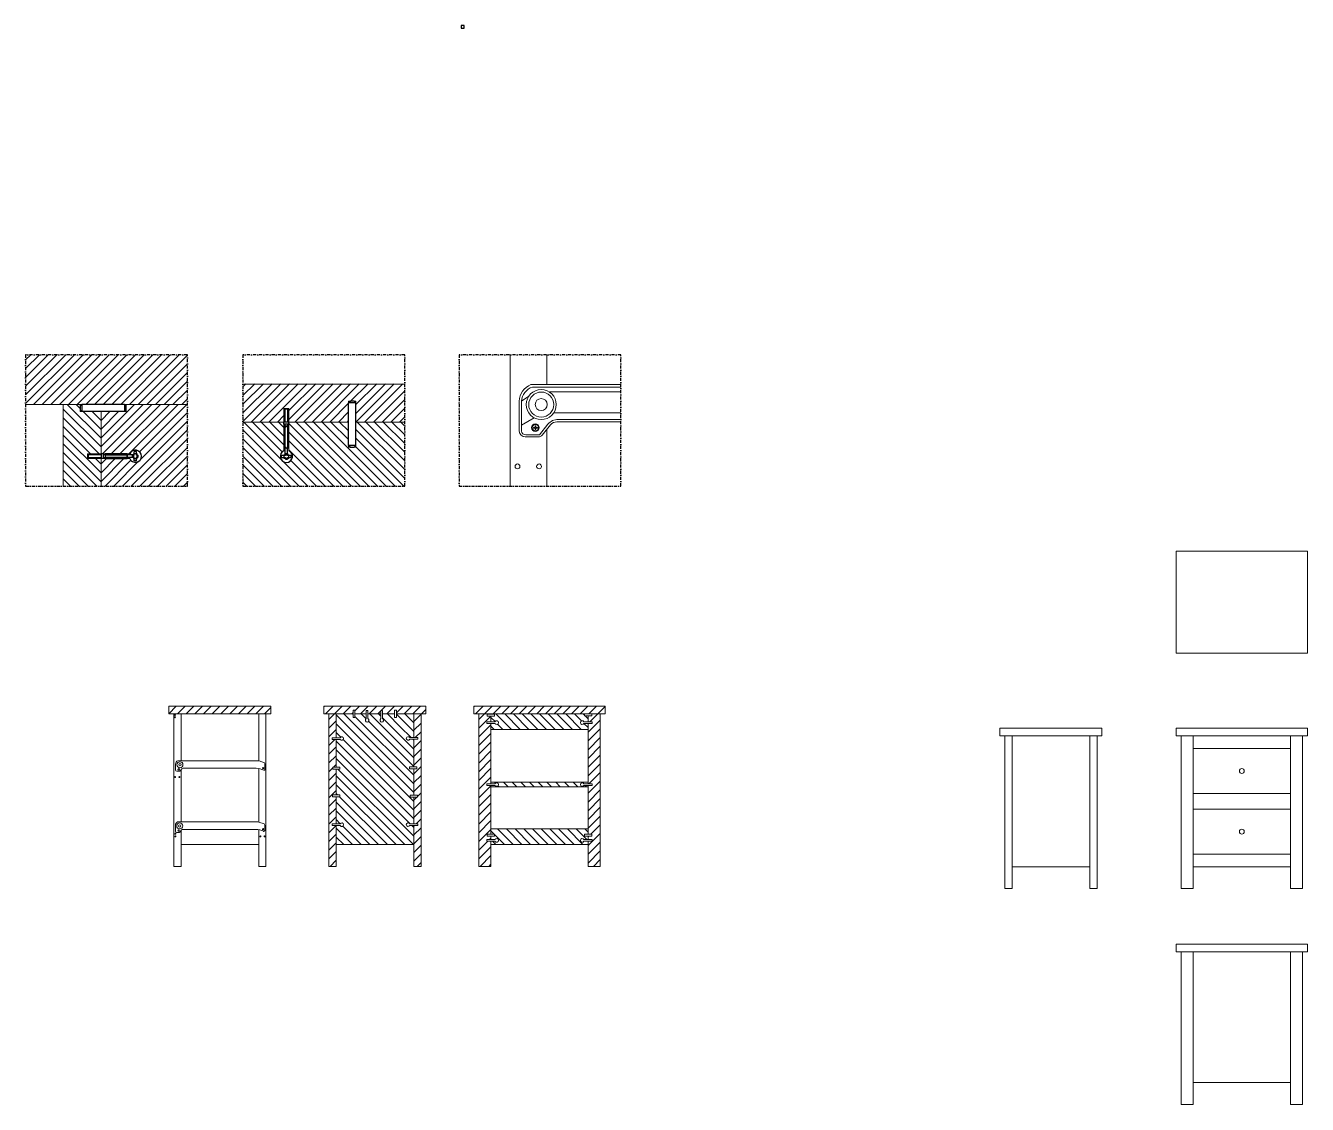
# Model space of a CAD drawing. Header units: centimetres. Extents: x -24360 to -13595, y -748 to 3696.
# Drawn here: x -18874 to -13595, y -748 to 3696 of the extents above; entities that cross this region are included whole.
import ezdxf

# ---------------------------------------------------------------- set-up
doc = ezdxf.new("R2010")
doc.units = ezdxf.units.CM
doc.linetypes.add('TRATTOPUNTO', pattern=[25.4, 12.7, -6.35, 0, -6.35])
doc.layers.get('0').update_dxf_attribs({"lineweight": 13})
for name, color, linetype, lineweight in [('A-FURN', 7, 'Continuous', 18), ('retini', 253, 'Continuous', 13), ('Vano viti', 130, 'Continuous', 15)]:
    doc.layers.add(name, color=color, linetype=linetype, lineweight=lineweight)
doc.layers.add('oggetti particolari', color=6, linetype='Continuous')
doc.layers.add('particolari', color=3, linetype='Continuous')
pattern_1 = [(135, (1376.707, 866.593), (-17.960512, -17.960512), [])]

msp = doc.modelspace()

# ---------------------------------------------------------------- hatches: boundary and pattern name
h = msp.add_hatch()
h.set_pattern_fill('ANSI31', color=256, scale=8)
h.paths.add_polyline_path([(-17312.95, 2063.03), (-17312.95, 2220.8), (-17979.17, 2220.8), (-17979.17, 2063.03), (-17810.31, 2063.03), (-17810.31, 2118.92), (-17790.31, 2118.92), (-17790.31, 2063.03), (-17785.11, 2063.03), (-17544.2, 2063.03), (-17544.2, 2141.59), (-17536.7, 2149.09), (-17521.7, 2149.09), (-17514.2, 2141.59), (-17514.2, 2063.03)])
at = {"layer": 'retini'}
h = msp.add_hatch(dxfattribs=at)
h.set_pattern_fill('ANSI31', color=256, scale=8)
h.paths.add_polyline_path([(-18208.21, 2340.29), (-18874.43, 2340.29), (-18874.43, 2135.75), (-18208.21, 2135.75)])
h = msp.add_hatch(dxfattribs=at)
h.set_pattern_fill('ANSI31', color=256, scale=8, angle=90)
h.set_pattern_definition([(135, (-37158.16, 4139.354), (-17.960512, -17.960512), [])])
h.paths.add_polyline_path([(-18563.83, 2135.75), (-18719.51, 2135.75), (-18719.51, 1799.07), (-18563.83, 1799.07), (-18563.83, 1912.31), (-18619.71, 1912.31), (-18619.71, 1932.31), (-18563.83, 1932.31), (-18563.83, 1937.5), (-18563.83, 2105.75), (-18649.88, 2105.75), (-18649.88, 2113.25), (-18649.88, 2128.25), (-18649.88, 2135.75)])
h = msp.add_hatch(dxfattribs=at)
h.set_pattern_fill('ANSI31', color=256, scale=8, angle=180)
h.set_pattern_definition([(225, (-16500.796, 19722.615), (17.960512, -17.960512), [])])
edge = h.paths.add_edge_path()
edge.add_line((-18563.83, 2135.75), (-18459.88, 2135.75))
edge.add_line((-18459.88, 2135.75), (-18459.88, 2105.75))
edge.add_line((-18459.88, 2105.75), (-18563.83, 2105.75))
edge.add_line((-18563.83, 2105.75), (-18563.83, 1932.31))
edge.add_line((-18563.83, 1932.31), (-18445.44, 1932.31))
edge.add_arc((-18422.53, 1922.32), 25, -156.38286, 156.46077, ccw=False)
edge.add_line((-18445.43, 1912.31), (-18563.83, 1912.31))
edge.add_line((-18563.83, 1912.31), (-18563.83, 1799.07))
edge.add_line((-18563.83, 1799.07), (-18208.21, 1799.07))
edge.add_line((-18208.21, 1799.07), (-18208.21, 2135.75))
edge.add_line((-18208.21, 2135.75), (-18563.83, 2135.75))
h = msp.add_hatch(dxfattribs=at)
h.set_pattern_fill('ANSI31', color=256, scale=8, angle=90)
h.paths.add_polyline_path([(-17312.95, 2063.03), (-17514.2, 2063.03), (-17514.2, 1959.09), (-17544.2, 1959.09), (-17544.2, 2063.03), (-17790.31, 2063.03), (-17790.31, 1944.65, -4.7912866), (-17810.31, 1944.63), (-17810.31, 2063.03), (-17979.17, 2063.03), (-17979.17, 1799.07), (-17312.95, 1799.07)])
at = {"layer": 'retini', "lineweight": 5}
h = msp.add_hatch(dxfattribs=at)
h.set_pattern_fill('ANSI31', color=256, scale=8)
h.paths.add_polyline_path([(-17864.43, 892.23), (-18284.43, 892.23), (-18284.43, 860.68), (-18264.43, 860.68), (-17884.43, 860.68), (-17864.43, 860.68)])
at = {"layer": 'retini'}
h = msp.add_hatch(dxfattribs=at)
h.set_pattern_fill('ANSI31', color=256, scale=8)
h.paths.add_polyline_path([(-17245.41, 860.68), (-17275.41, 860.68), (-17275.41, 762.95), (-17258.73, 762.95), (-17258.73, 755.95), (-17275.41, 755.95), (-17275.41, 641.91), (-17263.56, 641.91), (-17263.5, 633.91), (-17275.41, 633.91), (-17275.41, 525.39), (-17260.47, 525.39), (-17260.41, 517.39), (-17275.41, 517.39), (-17275.41, 407.87), (-17258.73, 407.87), (-17258.73, 400.87), (-17275.41, 400.87), (-17275.41, 321.84), (-17275.41, 232.23), (-17245.41, 232.23)])
h.paths.add_polyline_path([(-17225.41, 892.23), (-17306.94, 892.23), (-17306.94, 860.68), (-17245.41, 860.68), (-17225.41, 860.68)])
h.paths.add_polyline_path([(-17306.94, 892.23), (-17440.18, 892.23), (-17440.18, 860.68), (-17410.8, 860.68), (-17410.8, 874.44), (-17403.8, 874.44), (-17403.8, 860.68), (-17355.19, 860.65), (-17355.19, 875.65), (-17347.19, 875.65), (-17347.19, 860.68), (-17306.94, 860.68)])
h.paths.add_polyline_path([(-17471.14, 874.44), (-17464.14, 874.44), (-17464.14, 860.68), (-17440.18, 860.68), (-17440.18, 892.23), (-17645.41, 892.23), (-17645.41, 860.68), (-17625.41, 860.68), (-17525.71, 860.68), (-17525.71, 875.65), (-17517.71, 875.65), (-17517.71, 860.68), (-17471.14, 860.68)])
h.paths.add_polyline_path([(-17595.41, 860.68), (-17625.41, 860.68), (-17625.41, 232.23), (-17595.41, 232.23), (-17595.41, 321.84), (-17595.41, 400.52), (-17612.1, 400.52), (-17612.1, 407.52), (-17595.41, 407.52), (-17595.41, 519.02), (-17610.41, 519.02), (-17610.41, 527.02), (-17595.44, 527.02), (-17595.41, 633.52), (-17609.5, 633.52), (-17609.5, 641.52), (-17595.41, 641.52), (-17595.41, 755.57), (-17612.1, 755.57), (-17612.1, 762.57), (-17595.41, 762.57)])
h = msp.add_hatch(dxfattribs=at)
h.set_pattern_fill('ANSI31', color=256, scale=8, angle=90)
h.paths.add_polyline_path([(-17275.41, 633.91), (-17293.5, 633.91), (-17293.5, 641.91), (-17275.41, 641.91), (-17275.41, 755.95), (-17292.1, 755.95, -4.0380713), (-17292.1, 762.95), (-17275.41, 762.95), (-17275.41, 860.68), (-17306.94, 860.68), (-17306.94, 807.88), (-17440.18, 807.88), (-17440.18, 860.68), (-17464.14, 860.68), (-17464.14, 841.07, -4.0380713), (-17471.14, 841.07), (-17471.14, 860.68), (-17517.71, 860.68), (-17517.71, 845.71), (-17525.71, 845.65), (-17525.71, 860.68), (-17595.41, 860.68), (-17595.41, 762.57), (-17578.73, 762.57, -4.0380713), (-17578.73, 755.57), (-17595.41, 755.57), (-17595.41, 641.52), (-17579.56, 641.52), (-17579.5, 633.52), (-17595.41, 633.52), (-17595.44, 527.02), (-17580.47, 527.02), (-17580.41, 519.02), (-17595.41, 519.02), (-17595.41, 407.52), (-17578.73, 407.52, -4.0380713), (-17578.73, 400.52), (-17595.41, 400.52), (-17595.41, 321.84), (-17275.41, 321.84), (-17275.41, 400.87), (-17292.1, 400.87, -4.0380713), (-17292.1, 407.87), (-17275.41, 407.87), (-17275.41, 517.39), (-17290.41, 517.39), (-17290.41, 525.39), (-17275.41, 525.39)])
h = msp.add_hatch(dxfattribs=at)
h.set_pattern_fill('ANSI31', color=256, scale=8, angle=90)
h.paths.add_polyline_path([(-17306.94, 860.68), (-17347.19, 860.68), (-17347.19, 845.71), (-17355.19, 845.65), (-17355.19, 860.65), (-17403.8, 860.68), (-17403.8, 841.07, -4.0380713), (-17410.8, 841.07), (-17410.8, 860.68), (-17440.18, 860.68), (-17440.18, 807.88), (-17306.94, 807.88)])
h = msp.add_hatch(dxfattribs=at)
h.set_pattern_fill('ANSI31', color=256, scale=8)
h.set_pattern_definition([(45, (1376.707, 866.593), (-17.960512, 17.960512), [])])
h.paths.add_polyline_path([(-16507.72, 860.68), (-16542.79, 860.68), (-16542.72, 852.27), (-16557.72, 852.27), (-16557.72, 828.31), (-16541.04, 828.31), (-16541.04, 821.31), (-16557.72, 821.31), (-16557.72, 796.46), (-16557.72, 578.74), (-16557.72, 572.96), (-16541.04, 572.96), (-16541.04, 565.96), (-16557.72, 565.96), (-16557.72, 559.57), (-16557.72, 365.46), (-16542.78, 365.46), (-16542.72, 357.46), (-16557.72, 357.46), (-16557.72, 343.15), (-16541.04, 343.15), (-16541.04, 336.15), (-16557.72, 336.15), (-16557.72, 322.62), (-16557.72, 321.84), (-16557.72, 232.23), (-16507.72, 232.23)])
h.paths.add_polyline_path([(-16957.72, 821.31), (-16974.41, 821.31), (-16974.41, 828.31), (-16957.72, 828.31), (-16957.72, 851.53), (-16972.72, 851.53), (-16972.72, 860.68), (-17007.72, 860.68), (-17007.72, 232.23), (-16957.72, 232.23), (-16957.72, 321.84), (-16957.72, 336.15), (-16974.41, 336.15), (-16974.41, 343.15), (-16957.72, 343.15), (-16957.72, 357.46), (-16972.72, 357.46), (-16972.72, 365.46), (-16957.72, 365.46), (-16957.72, 386.84), (-16957.72, 559.57), (-16957.76, 559.57), (-16957.76, 565.96), (-16974.41, 565.96), (-16974.41, 572.96), (-16957.76, 572.96), (-16957.76, 578.74)])
h.paths.add_polyline_path([(-16487.72, 892.23), (-17027.72, 892.23), (-17027.72, 860.68), (-16487.72, 860.68)])
h = msp.add_hatch(dxfattribs=at)
h.set_pattern_fill('ANSI31', color=256, scale=8, angle=90)
h.set_pattern_definition(pattern_1)
h.paths.add_polyline_path([(-16574.41, 828.31), (-16557.72, 828.31), (-16557.72, 852.27), (-16572.72, 852.27), (-16572.72, 860.68), (-16942.79, 860.68), (-16942.72, 851.53), (-16957.72, 851.53), (-16957.72, 828.31), (-16941.04, 828.31, -4.0380713), (-16941.04, 821.31), (-16957.72, 821.31), (-16957.72, 796.46), (-16557.72, 796.46), (-16557.72, 821.31), (-16574.41, 821.31, -4.0380713)])
h.paths.add_polyline_path([(-16557.72, 357.46), (-16572.72, 357.46), (-16572.72, 365.46), (-16557.72, 365.46), (-16557.72, 386.84), (-16957.72, 386.84), (-16957.72, 365.46), (-16942.78, 365.46), (-16942.72, 357.46), (-16957.72, 357.46), (-16957.72, 343.15), (-16941.04, 343.15, -4.0380713), (-16941.04, 336.15), (-16957.72, 336.15), (-16957.72, 322.62), (-16557.72, 322.62), (-16557.72, 336.15), (-16574.41, 336.15, -4.0380713), (-16574.41, 343.15), (-16557.72, 343.15)])
h = msp.add_hatch(dxfattribs=at)
h.set_pattern_fill('ANSI31', color=256, scale=8, angle=90)
h.set_pattern_definition(pattern_1)
h.paths.add_polyline_path([(-16574.41, 572.96), (-16557.72, 572.96), (-16557.72, 578.74), (-16957.72, 578.74), (-16957.72, 572.96), (-16941.04, 572.96, -4.0380713), (-16941.04, 565.96), (-16957.72, 565.96), (-16957.72, 559.57), (-16557.72, 559.57), (-16557.72, 565.96), (-16574.41, 565.96, -4.0380713)])

# ---------------------------------------------------------------- linework, layer by layer
at = {"lineweight": 18}
for p, q in [((-16877.96, 1799.07), (-16877.96, 2340.29)), ((-16727.96, 2217.21), (-16727.96, 2340.29)), ((-16727.96, 1799.07), (-16727.96, 2032.3))]:
    msp.add_line(p, q, dxfattribs=at)
for p, q in [((-17979.17, 2218.71), (-17312.95, 2218.71)), ((-18874.43, 2135.75), (-18208.21, 2135.75)), ((-18719.51, 1799.07), (-18719.51, 2135.75)), ((-18563.83, 1799.07), (-18563.83, 2105.75)), ((-17979.17, 2063.03), (-17544.2, 2063.03)), ((-17514.2, 2063.03), (-17312.95, 2063.03))]:
    msp.add_line(p, q)
at = {"layer": 'A-FURN'}
for p, q in [((-14134.62, 1110.66), (-14134.62, 1530.66)), ((-14134.62, 1530.66), (-13594.62, 1530.66)), ((-13594.62, 1110.66), (-13594.62, 1530.66)), ((-14134.62, 1110.66), (-13594.62, 1110.66)), ((-18284.43, 860.68), (-18284.43, 892.23)), ((-18284.43, 892.23), (-17864.43, 892.23)), ((-18264.43, 860.68), (-18284.43, 860.68)), ((-18264.43, 232.23), (-18264.43, 860.68)), ((-18264.43, 860.68), (-17884.43, 860.68)), ((-18234.43, 667.45), (-18234.43, 860.68)), ((-17914.43, 667.04), (-17914.43, 860.68)), ((-17884.43, 860.68), (-17884.43, 232.23)), ((-17884.43, 860.68), (-17864.43, 860.68)), ((-17864.43, 860.68), (-17864.43, 892.23)), ((-17645.41, 860.68), (-17645.41, 892.23)), ((-17645.41, 892.23), (-17225.41, 892.23)), ((-17625.41, 860.68), (-17645.41, 860.68)), ((-17625.41, 232.23), (-17625.41, 860.68)), ((-17625.41, 860.68), (-17525.71, 860.68)), ((-17595.41, 762.57), (-17595.41, 860.68)), ((-17517.71, 860.68), (-17471.14, 860.68)), ((-17464.14, 860.68), (-17410.8, 860.68)), ((-17403.8, 860.68), (-17355.19, 860.65)), ((-17347.19, 860.68), (-17245.41, 860.68)), ((-17275.41, 762.95), (-17275.41, 860.68)), ((-17245.41, 860.68), (-17245.41, 232.23)), ((-17245.41, 860.68), (-17225.41, 860.68)), ((-17225.41, 860.68), (-17225.41, 892.23)), ((-17027.72, 860.68), (-17027.72, 892.23)), ((-17027.72, 892.23), (-16487.72, 892.23)), ((-17027.72, 892.23), (-17027.72, 860.68)), ((-17027.72, 860.68), (-16487.72, 860.68)), ((-17007.72, 232.23), (-17007.72, 860.68)), ((-16957.72, 860.68), (-16557.72, 860.68)), ((-16957.72, 859.53), (-16957.72, 860.68)), ((-16957.72, 859.53), (-16957.72, 860.68)), ((-16957.72, 828.31), (-16957.72, 851.53)), ((-16957.72, 828.31), (-16957.72, 851.53)), ((-16557.72, 860.27), (-16557.72, 860.68)), ((-16557.72, 860.27), (-16557.72, 860.68)), ((-16557.72, 828.31), (-16557.72, 852.27)), ((-16557.72, 828.31), (-16557.72, 852.27)), ((-16507.72, 232.23), (-16507.72, 860.68)), ((-16487.72, 892.23), (-16487.72, 860.68)), ((-16957.72, 572.96), (-16957.72, 821.31)), ((-16957.72, 796.46), (-16957.72, 821.31)), ((-16957.72, 796.46), (-16557.72, 796.46)), ((-16557.72, 578.74), (-16557.72, 821.31)), ((-16557.72, 796.46), (-16557.72, 821.31)), ((-14861.02, 769.9), (-14861.02, 801.46)), ((-14861.02, 801.46), (-14441.02, 801.46)), ((-14441.02, 769.9), (-14441.02, 801.46)), ((-14134.62, 769.9), (-14134.62, 801.46)), ((-14134.62, 801.46), (-13594.62, 801.46)), ((-14134.62, 801.46), (-14134.62, 769.9)), ((-13594.62, 801.46), (-13594.62, 769.9)), ((-17595.41, 641.52), (-17595.41, 755.57)), ((-17275.41, 641.91), (-17275.41, 755.95)), ((-14841.02, 769.9), (-14861.02, 769.9)), ((-14841.02, 141.46), (-14841.02, 769.9)), ((-14841.02, 769.9), (-14461.02, 769.9)), ((-14811.02, 231.06), (-14811.02, 769.9)), ((-14491.02, 231.06), (-14491.02, 769.9)), ((-14461.02, 769.9), (-14461.02, 141.46)), ((-14461.02, 769.9), (-14441.02, 769.9)), ((-14134.62, 769.9), (-13594.62, 769.9)), ((-14114.62, 141.46), (-14114.62, 769.9)), ((-14064.62, 231.06), (-14064.62, 769.9)), ((-13664.62, 231.06), (-13664.62, 769.9)), ((-13614.62, 141.46), (-13614.62, 769.9)), ((-14064.62, 717.76), (-13664.62, 717.76)), ((-17914.43, 415), (-17914.43, 635.85)), ((-17275.41, 525.39), (-17275.41, 633.91)), ((-18234.43, 415.61), (-18234.43, 630.47)), ((-17595.44, 527.02), (-17595.41, 633.52)), ((-16957.76, 578.74), (-16557.72, 578.74)), ((-16957.76, 559.57), (-16557.72, 559.57)), ((-16957.72, 365.46), (-16957.72, 565.96)), ((-16557.72, 578.74), (-16557.72, 572.96)), ((-16557.72, 565.96), (-16557.72, 559.57)), ((-16557.72, 365.46), (-16557.72, 559.57)), ((-14064.62, 532.91), (-13664.62, 532.91)), ((-17595.41, 407.52), (-17595.41, 519.02)), ((-17275.41, 407.87), (-17275.41, 517.39)), ((-14064.62, 468.06), (-13664.62, 468.06)), ((-18234.43, 321.84), (-18234.43, 379.55)), ((-17914.43, 321.84), (-17914.43, 383.88)), ((-17595.41, 321.84), (-17595.41, 400.52)), ((-17275.41, 321.84), (-17275.41, 400.87)), ((-16957.72, 386.84), (-16557.72, 386.84)), ((-16557.72, 365.46), (-16557.72, 386.84)), ((-18234.43, 232.23), (-18234.43, 321.84)), ((-18234.43, 321.84), (-17914.43, 321.84)), ((-17914.43, 232.23), (-17914.43, 321.84)), ((-17595.41, 232.23), (-17595.41, 321.84)), ((-17595.41, 321.84), (-17275.41, 321.84)), ((-17275.41, 232.23), (-17275.41, 321.84)), ((-16957.72, 343.15), (-16957.72, 357.46)), ((-16957.72, 343.15), (-16957.72, 350.46)), ((-16957.72, 321.84), (-16957.72, 336.15)), ((-16957.72, 322.62), (-16957.72, 336.15)), ((-16957.72, 322.62), (-16557.72, 322.62)), ((-16957.72, 232.23), (-16957.72, 321.84)), ((-16557.72, 343.15), (-16557.72, 357.46)), ((-16557.72, 343.15), (-16557.72, 350.46)), ((-16557.72, 321.84), (-16557.72, 336.15)), ((-16557.72, 322.62), (-16557.72, 336.15)), ((-16557.72, 232.23), (-16557.72, 321.84)), ((-14064.62, 283.2), (-13664.62, 283.2)), ((-18264.43, 232.23), (-18234.43, 232.23)), ((-18264.43, 232.23), (-18234.43, 232.23)), ((-17884.43, 232.23), (-17914.43, 232.23)), ((-17625.41, 232.23), (-17595.41, 232.23)), ((-17245.41, 232.23), (-17275.41, 232.23)), ((-16957.72, 232.23), (-17007.72, 232.23)), ((-17007.72, 232.23), (-16957.72, 232.23)), ((-16507.72, 232.23), (-16557.72, 232.23)), ((-16507.72, 232.23), (-16557.72, 232.23)), ((-14811.02, 141.46), (-14811.02, 231.06)), ((-14811.02, 231.06), (-14491.02, 231.06)), ((-14491.02, 141.46), (-14491.02, 231.06)), ((-13664.62, 231.06), (-14064.62, 231.06)), ((-14064.62, 141.46), (-14064.62, 231.06)), ((-13664.62, 141.46), (-13664.62, 231.06)), ((-14841.02, 141.46), (-14811.02, 141.46)), ((-14461.02, 141.46), (-14491.02, 141.46)), ((-14114.62, 141.46), (-14064.62, 141.46)), ((-14064.62, 141.46), (-14114.62, 141.46)), ((-13614.62, 141.46), (-13664.62, 141.46)), ((-13614.62, 141.46), (-13664.62, 141.46)), ((-14134.62, -119.67), (-14134.62, -88.12)), ((-14134.62, -88.12), (-13594.62, -88.12)), ((-14134.62, -88.12), (-14134.62, -119.67)), ((-13594.62, -88.12), (-13594.62, -119.67)), ((-14134.62, -119.67), (-13594.62, -119.67)), ((-14114.62, -748.12), (-14114.62, -119.67)), ((-14064.62, -658.52), (-14064.62, -119.67)), ((-13664.62, -658.52), (-13664.62, -119.67)), ((-13614.62, -748.12), (-13614.62, -119.67)), ((-13664.62, -658.52), (-14064.62, -658.52)), ((-14064.62, -748.12), (-14064.62, -658.52)), ((-13664.62, -748.12), (-13664.62, -658.52)), ((-14064.62, -748.12), (-14114.62, -748.12)), ((-14114.62, -748.12), (-14064.62, -748.12)), ((-13614.62, -748.12), (-13664.62, -748.12)), ((-13614.62, -748.12), (-13664.62, -748.12))]:
    msp.add_line(p, q, dxfattribs=at)
at = {"layer": 'A-FURN', "color": 0}
msp.add_line((-17355.19, 875.65), (-17355.19, 875.65), dxfattribs=at)
at = {"layer": 'A-FURN'}
for centre in [(-13864.62, 625.34), (-13864.62, 375.63)]:
    msp.add_circle(centre, 10.15, dxfattribs=at)
at = {"layer": 'oggetti particolari'}
for p, q in [((-18642.38, 2135.75), (-18649.88, 2128.25)), ((-18649.88, 2128.25), (-18649.88, 2113.25)), ((-18642.38, 2105.75), (-18649.88, 2113.25)), ((-18642.38, 2135.75), (-18642.38, 2105.75)), ((-18467.38, 2135.75), (-18642.38, 2135.75)), ((-18467.38, 2135.75), (-18459.88, 2128.25)), ((-18467.38, 2135.75), (-18467.38, 2105.75)), ((-18467.38, 2105.75), (-18459.88, 2113.25)), ((-18459.88, 2113.25), (-18459.88, 2128.25)), ((-17794.45, 2115.94), (-17806.16, 2115.94)), ((-17544.2, 2141.59), (-17536.7, 2149.09)), ((-17514.2, 2141.59), (-17544.2, 2141.59)), ((-17544.2, 1966.59), (-17544.2, 2141.59)), ((-17521.7, 2149.09), (-17536.7, 2149.09)), ((-17514.2, 2141.59), (-17521.7, 2149.09)), ((-17514.2, 1966.59), (-17514.2, 2141.59)), ((-18467.38, 2105.75), (-18642.38, 2105.75)), ((-17790.31, 2063.03), (-17810.31, 2063.03)), ((-17810.31, 2054.49), (-17810.31, 2063.03)), ((-17790.31, 2054.49), (-17790.31, 2063.03)), ((-17790.31, 2054.49), (-17810.31, 2054.49)), ((-17810.31, 2045.94), (-17810.31, 1955.94)), ((-17810.31, 2045.94), (-17810.31, 2045.94)), ((-17790.31, 2045.94), (-17810.31, 2045.94)), ((-17807.81, 1960.94), (-17807.81, 2040.94)), ((-17805.31, 1960.94), (-17805.31, 2040.94)), ((-17800.31, 2045.94), (-17800.31, 2045.94)), ((-17795.31, 2040.94), (-17795.31, 1960.94)), ((-17792.81, 1960.94), (-17792.81, 2040.94)), ((-17790.31, 1955.94), (-17790.31, 2045.94)), ((-17810.31, 1955.94), (-17810.31, 1955.94)), ((-17790.31, 1955.94), (-17810.31, 1955.94)), ((-17805.31, 1927.92), (-17805.31, 1955.94)), ((-17800.31, 1955.94), (-17800.31, 1955.94)), ((-17795.31, 1927.93), (-17795.31, 1955.94)), ((-17544.2, 1966.59), (-17536.7, 1959.09)), ((-17514.2, 1966.59), (-17544.2, 1966.59)), ((-17536.7, 1959.09), (-17521.7, 1959.09)), ((-17514.2, 1966.59), (-17521.7, 1959.09)), ((-18616.73, 1928.16), (-18616.73, 1916.45)), ((-18563.83, 1932.31), (-18563.83, 1912.31)), ((-18555.28, 1932.31), (-18563.83, 1932.31)), ((-18555.28, 1912.31), (-18563.83, 1912.31)), ((-18555.28, 1932.31), (-18555.28, 1912.31)), ((-18456.73, 1932.31), (-18546.73, 1932.31)), ((-18546.73, 1932.31), (-18546.73, 1912.31)), ((-18546.73, 1922.31), (-18546.73, 1922.31)), ((-18546.73, 1912.31), (-18456.73, 1912.31)), ((-18546.73, 1912.31), (-18546.73, 1912.31)), ((-18461.73, 1929.81), (-18541.73, 1929.81)), ((-18541.73, 1927.31), (-18461.73, 1927.31)), ((-18461.73, 1917.31), (-18541.73, 1917.31)), ((-18461.73, 1914.81), (-18541.73, 1914.81)), ((-18456.73, 1932.31), (-18456.73, 1912.31)), ((-18428.73, 1927.31), (-18456.73, 1927.31)), ((-18456.73, 1922.31), (-18456.73, 1922.31)), ((-18428.72, 1917.31), (-18456.73, 1917.31)), ((-18456.73, 1912.31), (-18456.73, 1912.31)), ((-18434.11, 1926.6), (-18426.81, 1926.6)), ((-18434.11, 1918.04), (-18434.11, 1926.6)), ((-18434.11, 1918.04), (-18426.81, 1918.04)), ((-18428.72, 1912.31), (-18428.73, 1932.31)), ((-18415.1, 1932.31), (-18428.73, 1932.31)), ((-18428.72, 1912.31), (-18415.1, 1912.31)), ((-18426.81, 1926.6), (-18426.81, 1942.04)), ((-18418.24, 1942.04), (-18426.81, 1942.04)), ((-18426.81, 1902.61), (-18426.81, 1918.04)), ((-18418.24, 1902.61), (-18426.81, 1902.61)), ((-18418.24, 1926.6), (-18418.24, 1942.04)), ((-18418.24, 1926.6), (-18410.94, 1926.6)), ((-18418.24, 1902.61), (-18418.24, 1918.04)), ((-18418.24, 1918.04), (-18410.94, 1918.04)), ((-18415.1, 1912.31), (-18415.1, 1932.31)), ((-18410.94, 1918.04), (-18410.94, 1926.6)), ((-17820.01, 1926.01), (-17804.57, 1926.01)), ((-17820.01, 1917.45), (-17820.01, 1926.01)), ((-17820.01, 1917.45), (-17804.57, 1917.45)), ((-17810.31, 1927.92), (-17790.31, 1927.94)), ((-17810.31, 1927.92), (-17810.31, 1914.3)), ((-17810.31, 1914.3), (-17790.31, 1914.3)), ((-17804.57, 1933.31), (-17804.57, 1926.01)), ((-17804.57, 1933.31), (-17796.01, 1933.31)), ((-17804.57, 1917.45), (-17804.57, 1910.14)), ((-17804.57, 1910.14), (-17796.01, 1910.14)), ((-17796.01, 1933.31), (-17796.01, 1926.01)), ((-17796.01, 1926.01), (-17780.58, 1926.01)), ((-17796.01, 1917.45), (-17780.58, 1917.45)), ((-17796.01, 1917.45), (-17796.01, 1910.14)), ((-17790.31, 1914.3), (-17790.31, 1927.94)), ((-17780.58, 1917.45), (-17780.58, 1926.01))]:
    msp.add_line(p, q, dxfattribs=at)
for points in [[(-17806.16, 2115.94), (-17806.16, 2063.03)], [(-17794.45, 2063.03), (-17794.45, 2115.94)], [(-17806.16, 2054.49), (-17806.16, 2045.94)], [(-17794.45, 2045.94), (-17794.45, 2054.49)], [(-18563.83, 1928.16), (-18616.73, 1928.16)], [(-18616.73, 1916.45), (-18563.83, 1916.45)], [(-18546.73, 1928.16), (-18555.28, 1928.16)], [(-18555.28, 1916.45), (-18546.73, 1916.45)]]:
    msp.add_lwpolyline(points, dxfattribs=at)
for centre, radius, start, end in [((-17812.81, 2040.94), 5, 0, 60), ((-17800.31, 2040.94), 5, 90, 180), ((-17800.31, 2040.94), 5, 0, 90), ((-17787.81, 2040.94), 5, 120, 180), ((-17812.81, 1960.94), 5, 300, 0), ((-17800.31, 1960.94), 5, 180, 270), ((-17800.31, 1960.94), 5, 270, 0), ((-17787.81, 1960.94), 5, 180, 240), ((-18541.73, 1922.31), 5, 90, 180), ((-18541.73, 1922.31), 5, 180, 270), ((-18541.73, 1934.81), 5, 210, 270), ((-18541.73, 1909.81), 5, 90, 150), ((-18461.73, 1934.81), 5, 270, 330), ((-18461.73, 1922.31), 5, 0, 90), ((-18461.73, 1922.31), 5, 270, 0), ((-18461.73, 1909.81), 5, 30, 90), ((-18422.53, 1922.32), 25, 203.61714, 156.46077), ((-17800.29, 1921.73), 25, 113.61714, 66.46077)]:
    msp.add_arc(centre, radius, start, end, dxfattribs=at)
at = {"layer": 'particolari', "linetype": 'TRATTOPUNTO'}
for p, q in [((-17080.77, 3696.15), (-17080.77, 3685.33)), ((-17067.45, 3696.15), (-17080.77, 3696.15)), ((-17067.45, 3685.33), (-17067.45, 3696.15)), ((-17080.77, 3685.33), (-17067.45, 3685.33)), ((-18208.21, 2340.29), (-18874.43, 2340.29)), ((-18874.43, 2340.29), (-18874.43, 1799.07)), ((-18208.21, 1799.07), (-18208.21, 2340.29)), ((-17979.17, 2340.29), (-17979.17, 1799.07)), ((-17312.95, 2340.29), (-17979.17, 2340.29)), ((-17312.95, 1799.07), (-17312.95, 2340.29)), ((-17088.89, 2340.29), (-17088.89, 1799.07)), ((-16422.68, 2340.29), (-17088.89, 2340.29)), ((-16422.68, 1799.07), (-16422.68, 2340.29)), ((-18874.43, 1799.07), (-18208.21, 1799.07)), ((-17979.17, 1799.07), (-17312.95, 1799.07)), ((-17088.89, 1799.07), (-16422.68, 1799.07))]:
    msp.add_line(p, q, dxfattribs=at)
at = {"layer": 'Vano viti', "lineweight": 13}
for p, q in [((-16801.89, 2169.29), (-16832.28, 2149.05)), ((-16422.68, 2207.34), (-16786.8, 2207.34)), ((-16422.68, 2187.01), (-16717.09, 2187.01)), ((-16840.89, 2149.05), (-16840.89, 2025.88)), ((-16832.28, 2149.05), (-16832.28, 2025.88)), ((-16780.22, 2080.73), (-16832.28, 2049.53)), ((-16422.68, 2101.06), (-16698.73, 2101.06)), ((-16679.74, 2073.06), (-16422.68, 2073.06)), ((-16814.02, 2010.42), (-16758.04, 2010.42)), ((-16758.04, 2010.42), (-16722.94, 2053.86)), ((-16816.18, 2001.77), (-16758.27, 2001.77))]:
    msp.add_line(p, q, dxfattribs=at)
at = {"layer": 'Vano viti'}
for p, q in [((-18649.88, 2105.75), (-18649.88, 2135.75)), ((-18649.88, 2135.75), (-18459.88, 2135.75)), ((-18459.88, 2135.75), (-18459.88, 2105.75)), ((-17810.31, 1944.63), (-17810.31, 2118.92)), ((-17810.31, 2118.92), (-17790.31, 2118.92)), ((-17790.31, 2118.92), (-17790.31, 1944.65)), ((-17544.2, 1959.09), (-17544.2, 2149.09)), ((-17544.2, 2149.09), (-17514.2, 2149.09)), ((-17514.2, 2149.09), (-17514.2, 1959.09)), ((-18459.88, 2105.75), (-18649.88, 2105.75)), ((-17514.2, 1959.09), (-17544.2, 1959.09)), ((-18619.71, 1912.31), (-18619.71, 1932.31)), ((-18619.71, 1932.31), (-18445.44, 1932.31)), ((-18445.43, 1912.31), (-18619.71, 1912.31)), ((-18257.02, 653.82), (-18257.02, 629.19)), ((-18091.55, 667.45), (-17921.58, 667.45)), ((-18091.55, 636.7), (-17924.79, 636.7)), ((-18252.08, 624.37), (-18240.49, 624.37)), ((-18257.77, 401.98), (-18257.77, 377.35)), ((-18252.82, 372.53), (-18241.24, 372.53)), ((-18092.29, 415.61), (-17922.33, 415.61)), ((-18092.29, 384.86), (-17925.53, 384.86))]:
    msp.add_line(p, q, dxfattribs=at)
at = {"layer": 'Vano viti', "color": 0, "linetype": 'Continuous', "lineweight": 13}
for p, q in [((-16775.75, 2041.1), (-16782.12, 2041.1)), ((-16775.75, 2038.29), (-16782.12, 2038.29)), ((-16775.75, 2041.1), (-16775.75, 2047.48)), ((-16775.75, 2038.29), (-16775.75, 2031.91)), ((-16772.93, 2041.1), (-16772.93, 2047.48)), ((-16772.93, 2041.1), (-16766.56, 2041.1)), ((-16772.93, 2038.29), (-16772.93, 2031.91)), ((-16772.93, 2038.29), (-16766.56, 2038.29))]:
    msp.add_line(p, q, dxfattribs=at)
at = {"layer": 'Vano viti', "lineweight": 13}
msp.add_lwpolyline([(-16422.68, 2217.21), (-16793.43, 2217.21)], dxfattribs=at)
msp.add_lwpolyline([(-16747.17, 2008.52), (-16712.07, 2051.96, -0.2452618), (-16685.71, 2063.43), (-16685.71, 2063.43), (-16422.68, 2063.43)], format="xyb", dxfattribs=at)
at = {"layer": 'Vano viti'}
for points in [[(-17517.71, 845.71), (-17525.71, 845.65), (-17525.71, 875.65), (-17517.71, 875.65), (-17517.71, 845.71)], [(-17471.14, 841.07), (-17471.14, 874.44), (-17464.14, 874.44), (-17464.14, 841.07)], [(-17410.8, 841.07), (-17410.8, 874.44), (-17403.8, 874.44), (-17403.8, 841.07)], [(-17347.19, 845.71), (-17355.19, 845.65), (-17355.19, 875.65), (-17347.19, 875.65), (-17347.19, 845.71)], [(-16942.78, 859.53), (-16942.72, 851.53), (-16972.72, 851.53), (-16972.72, 859.53), (-16942.78, 859.53)], [(-16542.78, 860.27), (-16542.72, 852.27), (-16572.72, 852.27), (-16572.72, 860.27), (-16542.78, 860.27)], [(-16941.04, 828.31), (-16974.41, 828.31), (-16974.41, 821.31), (-16941.04, 821.31)], [(-16574.41, 821.31), (-16541.04, 821.31), (-16541.04, 828.31), (-16574.41, 828.31)], [(-17578.73, 762.57), (-17612.1, 762.57), (-17612.1, 755.57), (-17578.73, 755.57)], [(-17292.1, 762.95), (-17258.73, 762.95), (-17258.73, 755.95), (-17292.1, 755.95)], [(-18091.55, 667.45), (-18247.53, 667.45)], [(-17579.56, 641.52), (-17579.5, 633.52), (-17609.5, 633.52), (-17609.5, 641.52), (-17579.56, 641.52)], [(-17263.56, 641.91), (-17263.5, 633.91), (-17293.5, 633.91), (-17293.5, 641.91), (-17263.56, 641.91)], [(-16941.04, 572.96), (-16974.41, 572.96), (-16974.41, 565.96), (-16941.04, 565.96)], [(-16574.41, 565.96), (-16541.04, 565.96), (-16541.04, 572.96), (-16574.41, 572.96)], [(-17580.47, 527.02), (-17580.41, 519.02), (-17610.41, 519.02), (-17610.41, 527.02), (-17580.47, 527.02)], [(-17260.47, 525.39), (-17260.41, 517.39), (-17290.41, 517.39), (-17290.41, 525.39), (-17260.47, 525.39)], [(-18092.29, 415.61), (-18248.27, 415.61)], [(-17578.73, 407.52), (-17612.1, 407.52), (-17612.1, 400.52), (-17578.73, 400.52)], [(-17292.1, 407.87), (-17258.73, 407.87), (-17258.73, 400.87), (-17292.1, 400.87)], [(-16941.04, 343.15), (-16974.41, 343.15), (-16974.41, 336.15), (-16941.04, 336.15)], [(-16942.78, 365.46), (-16942.72, 357.46), (-16972.72, 357.46), (-16972.72, 365.46), (-16942.78, 365.46)], [(-16574.41, 336.15), (-16541.04, 336.15), (-16541.04, 343.15), (-16574.41, 343.15)], [(-16542.78, 365.46), (-16542.72, 357.46), (-16572.72, 357.46), (-16572.72, 365.46), (-16542.78, 365.46)]]:
    msp.add_lwpolyline(points, dxfattribs=at)
for points in [[(-18238.28, 625.72), (-18231.26, 634.4, -0.2452618), (-18225.98, 636.7), (-18225.98, 636.7), (-18091.55, 636.7)], [(-17924.79, 636.7, -0.1274214), (-17893.81, 628.67, 0.6417772), (-17888.9, 632.29), (-17888.9, 632.29), (-17888.9, 654.14, 0.1884314), (-17890.73, 658.83), (-17890.73, 658.83), (-17912.67, 666.52, 0.1165718), (-17921.58, 667.45), (-17921.58, 667.45)], [(-18239.02, 373.87), (-18232, 382.56, -0.2452618), (-18226.73, 384.86), (-18226.73, 384.86), (-18092.29, 384.86)], [(-17925.53, 384.86, -0.1274214), (-17894.56, 376.83, 0.6417772), (-17889.64, 380.45), (-17889.64, 380.45), (-17889.64, 402.3, 0.1884314), (-17891.47, 406.99), (-17891.47, 406.99), (-17913.42, 414.68, 0.1165718), (-17922.33, 415.61), (-17922.33, 415.61)]]:
    msp.add_lwpolyline(points, format="xyb", dxfattribs=at)
at = {"layer": 'Vano viti', "lineweight": 13}
for centre, radius in [((-16750.46, 2134.94), 61.84), ((-16750.46, 2134.94), 51.66), ((-16750.46, 2134.94), 24.87), ((-16774.34, 2039.7), 15.72), ((-16774.34, 2039.81), 13.19)]:
    msp.add_circle(centre, radius, dxfattribs=at)
at = {"layer": 'Vano viti'}
for centre, radius in [((-16848.17, 1880.24), 10.05), ((-16759.43, 1880.24), 10.05), ((-18238.93, 651), 12.37), ((-18243.71, 631.95), 3.14), ((-18238.93, 651), 4.97), ((-17895.85, 637.03), 2.64), ((-18239.68, 399.16), 12.37), ((-18244.5, 380.19), 3.14), ((-18239.68, 399.16), 4.97), ((-17896.59, 385.19), 2.64), ((-18257.45, 366.63), 2.01), ((-18257.28, 355.7), 2.01), ((-17907.13, 355.7), 2.01), ((-17890.34, 355.7), 2.01)]:
    msp.add_circle(centre, radius, dxfattribs=at)
at = {"layer": 'Vano viti', "color": 0}
for centre in [(-18259.59, 856.36), (-18259.59, 846.88), (-18258.47, 600.06), (-18240.73, 600.06)]:
    msp.add_circle(centre, 2.01, dxfattribs=at)
at = {"layer": 'Vano viti', "lineweight": 13}
for centre, radius, start, end in [((-16763.23, 2145.58), 77.74, 112.85588, 177.44078), ((-16765.1, 2143.51), 67.41, 108.77588, 175.29191), ((-16682.58, 2021.26), 51.89, 86.86118, 141.06498), ((-16816.15, 2026.53), 24.76, 181.49321, 270.08078), ((-16814.99, 2027.79), 17.4, 186.28213, 273.18933), ((-16766.13, 2027.2), 26.61, 287.18108, 315.42126)]:
    msp.add_arc(centre, radius, start, end, dxfattribs=at)
at = {"layer": 'Vano viti', "color": 0, "linetype": 'Continuous', "lineweight": 13}
for start, end in [(169.75965, 190.24035), (79.75965, 100.24035), (259.75965, 280.24035), (349.75965, 10.24035)]:
    msp.add_arc((-16774.34, 2039.7), 7.91, start, end, dxfattribs=at)
at = {"layer": 'Vano viti'}
for centre, radius, start, end in [((-18422.53, 1922.32), 25, 203.61714, 156.46077), ((-17800.29, 1921.73), 25, 113.61714, 66.46077), ((-17467.64, 834.44), 7.5, 117.81814, 62.18186), ((-17407.3, 834.44), 7.5, 117.81814, 62.18186), ((-16934.41, 824.81), 7.5, 207.81814, 152.18186), ((-16581.04, 824.81), 7.5, 27.81814, 332.18186), ((-17572.1, 759.07), 7.5, 207.81814, 152.18186), ((-17298.73, 759.45), 7.5, 27.81814, 332.18186), ((-18241.49, 653.13), 15.55, 112.85588, 177.44078), ((-18252.07, 629.32), 4.95, 181.49321, 270.08078), ((-18242.07, 629.45), 5.32, 287.18108, 315.42126), ((-16934.41, 569.46), 7.5, 207.81814, 152.18186), ((-16581.04, 569.46), 7.5, 27.81814, 332.18186), ((-18242.23, 401.29), 15.55, 112.85588, 177.44078), ((-18252.82, 377.48), 4.95, 181.49321, 270.08078), ((-18242.81, 377.61), 5.32, 287.18108, 315.42126), ((-17572.1, 404.02), 7.5, 207.81814, 152.18186), ((-17298.73, 404.37), 7.5, 27.81814, 332.18186), ((-16934.41, 339.65), 7.5, 207.81814, 152.18186), ((-16581.04, 339.65), 7.5, 27.81814, 332.18186)]:
    msp.add_arc(centre, radius, start, end, dxfattribs=at)

doc.saveas('drawing.dxf')
